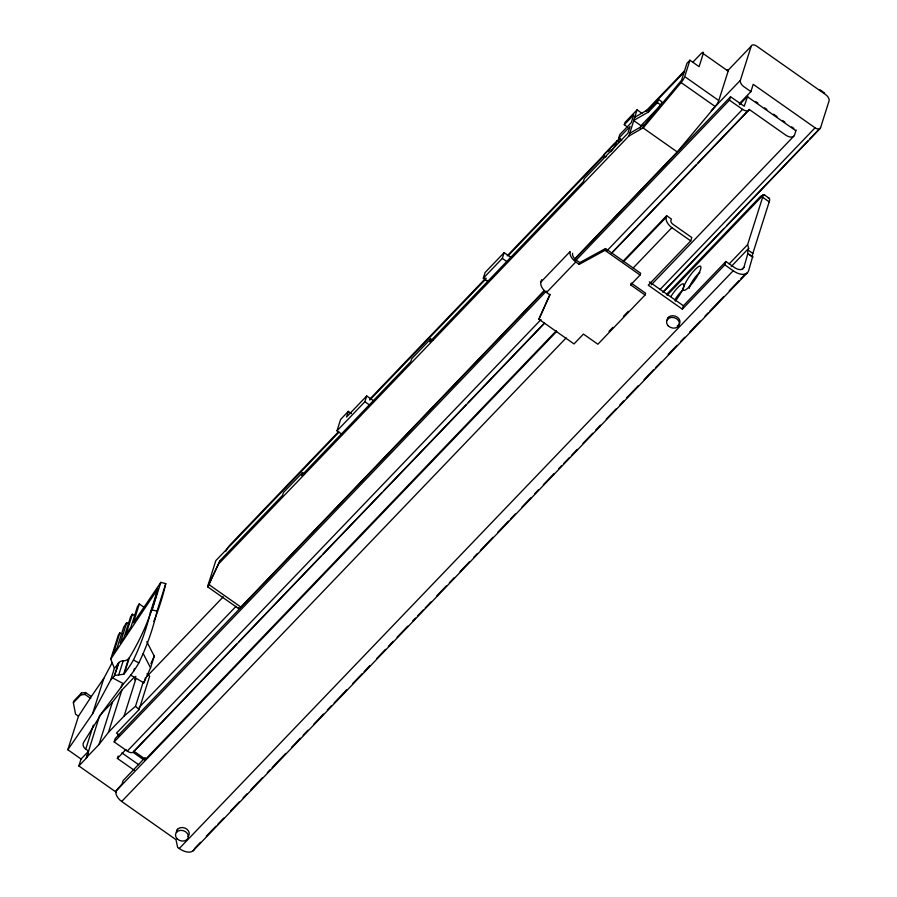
<?xml version="1.0" encoding="UTF-8"?>
<svg xmlns="http://www.w3.org/2000/svg" width="897" height="897" viewBox="0 0 897 897"><rect width="100%" height="100%" fill="white"/><g stroke="black" fill="none" stroke-linecap="round" stroke-linejoin="round"><path stroke-width="1.35" d="M78.465 716.21L75.561 714.169L73.363 702.732L73.958 700.86L81.504 692.989L85.596 692.562L91.292 696.565L78.465 716.21L67.836 749.735L81.055 759.03L78.858 765.948L116.397 792.331M73.363 702.732L80.909 694.861L81.504 692.989M80.909 694.861L85.002 694.435L85.596 692.562M67.836 749.735L92.582 713.765L103.817 678.367L112.248 662.558M153.948 603.21A374.856 300.159 17.6 0 1 129.303 657.793A8.129 6.503 17.6 0 1 123.192 660.854A6.447 5.169 17.6 0 0 119.099 662.367L114.435 668.388L110.723 659.127L118.326 635.166L119.839 632.901L122.127 634.347M119.839 632.901L113.358 653.364L117.204 647.634L123.696 627.171L126.712 622.675L128.989 624.121M81.055 759.03L88.601 751.148L85.742 749.141L93.366 725.124M126.712 622.675L120.22 643.138L124.066 637.397L130.558 616.934L132.375 614.221L134.662 615.667M92.582 713.765L110.802 679.825L114.39 668.287M78.858 765.948L86.404 758.077L99.601 715.593L112.405 702.228L121.88 690.062L134.27 677.134M86.404 758.077L88.231 752.303M132.375 614.221L125.883 634.684L130.928 627.171L137.42 606.708L139.282 603.928L144.664 607.706M110.802 679.825L114.412 675.845L118.438 663.13M114.412 675.845L118.931 662.535M139.282 603.928L133.429 622.81L160.843 582.366L165.766 583.644A381.012 305.092 17.6 0 1 153.757 621.52M114.816 675.486L118.729 674.925L123.192 660.854M86.168 757.909L98.973 744.555L112.405 702.228M118.729 674.925L123.663 674.219L128.563 658.746M123.663 674.219A9.777 4.788 23.8 0 0 124.279 673.647L129.303 657.793M85.742 749.141A6.571 5.259 17.6 0 1 83.701 742.256L102.695 711.702L121.173 687.091L121.958 684.624M98.973 744.555L108.447 732.378L121.88 690.062M124.279 673.647A450.709 220.595 23.8 0 0 133.44 660.001A374.856 300.159 17.6 0 0 150.416 612.404L157.917 588.78L110.723 659.127M150.416 612.404L152.109 609.893L160.843 582.366M121.173 687.091L123.517 683.749A458.692 224.508 23.8 0 0 133.653 671.113L134.494 668.489M145.303 759.198L133.956 751.215A6.896 3.846 43.8 0 1 127.273 751.103L114.166 741.886L115.231 738.511L544.479 290.807M135.806 676.316L134.696 679.803L135.795 679.175L124.089 716.075L108.447 732.378M133.653 671.113A457.851 224.093 23.8 0 0 138.856 662.905A381.012 305.092 17.6 0 0 157.031 611.171L165.766 583.644M134.27 770.299L117.395 758.436L118.146 756.07M124.089 716.075L135.503 706.32L143.128 682.303M130.659 675.127L143.834 682.841L145.482 677.65M143.834 682.841L150.55 667.828L154.25 656.156L146.828 641.714M119.671 735.327L116.532 733.107L139.08 709.583L149.664 676.226L146.985 673.77M200.502 842.317L194.694 848.371A15.765 8.791 43.8 0 1 179.254 848.528L177.64 847.396L175.98 839.648L121.689 801.47A9.194 5.124 43.8 0 1 116.016 791.064L122.059 783.933L123.124 780.592L144.832 757.954M145.449 757.987L144.798 760.017L556.286 330.836M544.389 290.505L240.878 607.067L208.934 584.62L220.068 560.535L282.544 495.379L283.463 492.487L302.424 472.708L304.52 474.177M176.687 832.046L177.572 829.232M302.424 472.708L301.515 475.589L410.792 361.614L411.712 358.722L430.672 338.943L432.769 340.412M342.25 434.496L337.014 430.818L340.625 419.415L348.328 411.375L351.478 413.584M348.328 411.375L346.545 417.004L366.716 395.958L374.06 401.116M337.014 430.818L364.888 401.733L366.716 395.958M430.672 338.943L429.764 341.824L583.409 181.564L584.339 178.649L627.922 133.193L630.064 126.455L618.56 138.452L621.711 140.661M488.529 281.938L483.281 278.249L485.12 272.475L504.136 252.629L511.481 257.787M483.281 278.249L502.309 258.403L504.136 252.629M645.055 295.001L630.636 284.876L631.208 283.093L645.627 293.229L645.055 295.001L597.873 344.224L583.454 334.088L574.013 343.932L538.884 319.231L549.951 294.878L546.542 292.478A9.194 5.124 43.8 0 1 540.869 282.073L541.631 279.662M538.884 319.231L549.962 294.317M618.56 138.452L619.782 134.617L631.275 122.62L633.731 114.894L624.29 124.728L627.44 126.948M540.869 282.073L570.122 251.564A9.194 5.124 43.8 0 0 575.796 261.969L579.204 264.368L579.776 262.586L605.509 248.547L640.637 273.249L640.077 275.031L630.636 284.876M624.29 124.728L625.052 122.351L637.049 109.826L642.297 113.515M219.182 563.316L628.842 136.041L633.82 120.366L648.318 112.114L657.4 102.639L658.443 99.376L661.851 101.765L660.809 105.027L640.996 125.703L640.178 128.282M633.82 120.366L637.049 109.826M628.842 136.041L643.362 127.744L644.27 124.874L681.563 80.237L686.923 63.328L689.916 60.2L699.099 66.647L703.237 53.618L728.14 71.121L718.8 100.554L684.714 76.604L689.916 60.2M648.318 112.114L649.35 108.851L658.443 99.376M579.204 264.368L604.948 250.33L605.509 248.547M623.572 261.677L666.191 217.231L666.662 215.717L671.382 219.036L670.911 220.539A3.285 1.828 43.8 0 0 672.929 224.261L691.811 237.537L690.735 240.912L648.273 285.201L682.348 309.162L724.821 264.862L725.886 261.487L734.273 267.384A9.856 5.494 43.8 0 0 743.927 267.284L747.885 253.492A16.426 3.61 -54.9 0 1 748.109 250.128L748.67 248.346L747.593 244.69L762.629 197.262A16.426 3.61 -54.9 0 0 763.078 195.176L667.133 295.248M575.392 260.836L729.452 100.139L730.528 96.764L744.241 106.205L747.762 96.001L739.509 104.691M711.276 110.667L740.373 80.315L751.204 46.184A5.584 3.117 43.8 0 1 756.676 46.128L825.621 94.6A5.584 3.117 43.8 0 1 829.063 100.924L820.553 127.744L809.901 138.867M667.76 319.097L668.299 317.403M739.263 103.76L750.901 91.617L753.211 84.318L815.081 127.8A5.584 3.117 43.8 0 0 820.553 127.744M682.348 309.162L683.424 305.776L725.886 261.487M678.255 326.463L678.782 324.77A6.571 5.259 17.6 0 0 675.508 316.204A6.571 5.259 17.6 0 0 667.088 320.42M724.821 264.862L733.208 270.759A15.765 8.791 43.8 0 0 748.647 270.602L752.605 256.811A16.426 3.61 -54.9 0 1 752.83 253.447L769.189 201.87A16.426 3.61 -54.9 0 0 768.281 198.159M796.132 130.009L794.574 134.909A9.194 5.124 43.8 0 1 785.57 134.999L749.253 109.468A6.896 3.846 43.8 0 1 742.559 109.356L729.452 100.139M150.898 663.657L154.25 656.156M220.068 560.535L207.633 586.806L238.568 608.547M208.407 585.674L207.633 586.806M91.292 696.565L103.817 678.367M643.362 127.744L681.103 82.558A5.909 1.301 -54.9 0 0 684.321 77.613M574.45 259.155L677.246 151.941L715.189 106.519A5.909 1.301 -54.9 0 0 718.396 101.563M634.695 117.272L649.35 108.851M619.468 141.928L617.371 140.459L604.197 154.206A11.493 2.523 -54.9 0 0 606.54 156.213M338.662 431.592L230.193 544.737A5.909 1.301 -54.9 0 0 225.932 551.083M369.665 399.266L485.882 278.048M507.197 255.824L614.703 143.688M616.643 141.67L619.547 138.643M645.694 111.363L684.445 70.953M693.157 61.859L700.905 53.786A5.909 1.301 -54.9 0 1 703.237 53.618M338.808 432.365L215.818 560.636L207.88 585.674A5.909 1.301 -54.9 0 0 207.745 586.212L209.674 584.194M369.788 400.04L486.006 278.844M508.274 255.611L604.141 155.618M608.02 151.571L609.96 149.552M617.708 141.468L620.612 138.441M646.759 111.172L684.523 71.782M629.571 133.429L644.27 124.874M147.153 676.203L223.275 596.808M727.949 70.437L751.204 46.184M139.08 707.464L236.068 606.316M574.517 259.48L730.528 96.764M114.166 741.886L546.318 291.155M546.542 292.478L575.796 261.969M117.395 758.436L126.006 749.443M127.273 751.103L541.014 319.567M606.91 250.846L742.559 109.356M133.956 751.215L236.673 644.091M238.602 642.073L320.969 556.174M322.909 554.144L382.01 492.498M383.95 490.48L466.317 404.569M468.256 402.551L543.829 323.727M612.629 251.967L695.96 165.059M697.9 163.03L749.253 109.468M133.664 751.742L544.513 323.234M611.362 253.503L748.961 109.995M623.101 261.162L666.662 215.717M116.016 791.064L556.734 331.385M121.689 801.47L566.142 337.9M633.17 267.99L671.864 227.636A9.194 5.124 43.8 0 1 666.191 217.231M651.256 284.842L793.699 136.277M609.029 331.385L612.886 327.371M623.471 316.327L628.292 311.304M659.912 289.653L815.081 127.8M663.634 291.413L723.688 228.78M726.592 225.752L807.962 140.885M662.905 292.444L820.026 128.585M666.449 294.508L760.533 196.376L762.327 195.355A16.426 3.61 -54.9 0 1 764.67 195.142A20.339 4.003 -38.5 0 0 763.078 195.176M729.183 263.886L747.593 244.69M731.234 266.532L748.67 248.346M179.254 848.528L733.208 270.759M741.987 269.313L743.927 267.284M206.31 836.251L215.998 826.148M217.937 824.13L223.745 818.075M230.529 811L239.241 801.907M243.121 797.87L246.989 793.834M250.868 789.786L262.485 777.665M267.328 772.62L270.232 769.592M272.172 767.563L285.728 753.424M291.536 747.369L300.26 738.276M303.164 735.248L308.007 730.192M313.815 724.137L323.503 714.034M327.371 709.998L331.24 705.95M334.155 702.923L346.735 689.793M352.555 683.727L362.231 673.636M364.171 671.606L369.979 665.552M376.762 658.476L385.475 649.383M388.379 646.356L393.222 641.31M397.102 637.262L407.754 626.151M412.598 621.105L415.502 618.078M417.441 616.06L423.249 609.994M425.189 607.975L430.997 601.909M436.805 595.855L446.493 585.752M449.397 582.725L454.241 577.668M460.049 571.613L469.736 561.511M473.605 557.474L477.484 553.427M480.388 550.399L492.98 537.269M497.813 532.213L508.476 521.112M510.404 519.083L515.248 514.037M522.032 506.962L530.744 497.88M534.623 493.832L538.492 489.796M543.335 484.739L553.987 473.638M558.831 468.582L561.735 465.554M563.675 463.536L569.483 457.47M571.423 455.452L577.231 449.386M583.039 443.331L592.726 433.229M595.63 430.201L600.474 425.144M606.282 419.09L615.97 408.987M619.838 404.951L623.718 400.903M626.622 397.876L638.238 385.755M644.057 379.7L653.734 369.598M655.673 367.579L661.481 361.513M668.265 354.438L676.977 345.356M680.857 341.308L684.725 337.272M689.569 332.215L700.221 321.115M705.064 316.058L707.968 313.031M709.908 311.012L723.464 296.862M729.272 290.807L738.96 280.705M740.9 278.687L745.743 273.641M193.191 850.726L747.145 272.957M152.109 609.893L157.031 611.171M133.44 660.001L138.856 662.905M112.372 677.773L123.517 683.749M764.39 194.907L769.133 198.237M819.847 89.666L824.567 92.985M750.901 91.617L743.815 86.639A5.584 3.117 43.8 0 1 740.373 80.315M755.633 101.54L757.887 103.121M764.636 107.864L766.879 109.445M773.629 114.188L777.004 116.565M782.633 120.512L784.875 122.093M791.625 126.836L793.879 128.428M747.268 96.607L795.628 130.603M681.103 82.558L715.189 106.519M657.4 102.639L660.809 105.027M762.629 197.262L769.189 201.87M633.652 120.534L640.996 125.703M643.093 127.935L677.246 151.941M748.109 250.128L752.83 253.447M747.885 253.492L752.605 256.811M748.165 253.918L752.886 257.237M671.864 227.636L690.735 240.912M604.948 250.33L640.077 275.031M649.338 281.826L683.424 305.776M579.776 262.586L576.367 260.186A6.077 3.386 43.8 0 1 572.611 253.313M502.309 258.403L507.556 262.092M364.888 401.733L370.136 405.422M85.002 694.435L90.698 698.438M133.148 752.359L143.408 759.568M121.902 752.908L138.766 764.771M135.503 706.32L139.08 709.583M143.195 653.532L150.55 667.828M240.878 607.067A5.909 1.301 -54.9 0 1 238.423 607.718M617.371 140.459A11.493 2.523 -54.9 0 1 610.801 151.772M726.805 70.358A5.909 1.301 -54.9 0 1 728.14 71.121M671.068 296.223A14.621 3.207 -54.9 0 1 683.682 284.102A14.621 3.207 -54.9 0 1 675.217 301.157M674.836 299.867A10.349 2.276 -54.9 0 1 682.909 290.247M689.3 288.329A10.349 2.276 -54.9 0 1 693.089 280.144A10.349 2.276 -54.9 0 1 699.895 272.531M176.361 832.248A6.571 5.259 17.6 0 1 184.793 828.032A6.571 5.259 17.6 0 1 188.067 836.598M678.132 325.342A6.571 5.259 17.6 0 1 677.358 325.813M118.897 735.932A5.584 3.117 43.8 0 1 117.799 734.598M157.917 588.78A374.856 300.159 17.6 0 1 154.34 601.909M689.042 287.006A14.621 3.207 -54.9 0 0 700.804 266.611A14.621 3.207 -54.9 0 0 686.519 281.008A14.621 3.207 -54.9 0 0 689.042 287.006M668.22 325.858A6.571 5.259 17.6 0 0 679.164 325.062A6.571 5.259 17.6 0 0 671.64 317.403A6.571 5.259 17.6 0 0 668.22 325.858M177.146 838.807A6.571 5.259 17.6 0 0 188.078 838.011A6.571 5.259 17.6 0 0 180.555 830.353A6.571 5.259 17.6 0 0 177.146 838.807"/></g></svg>
